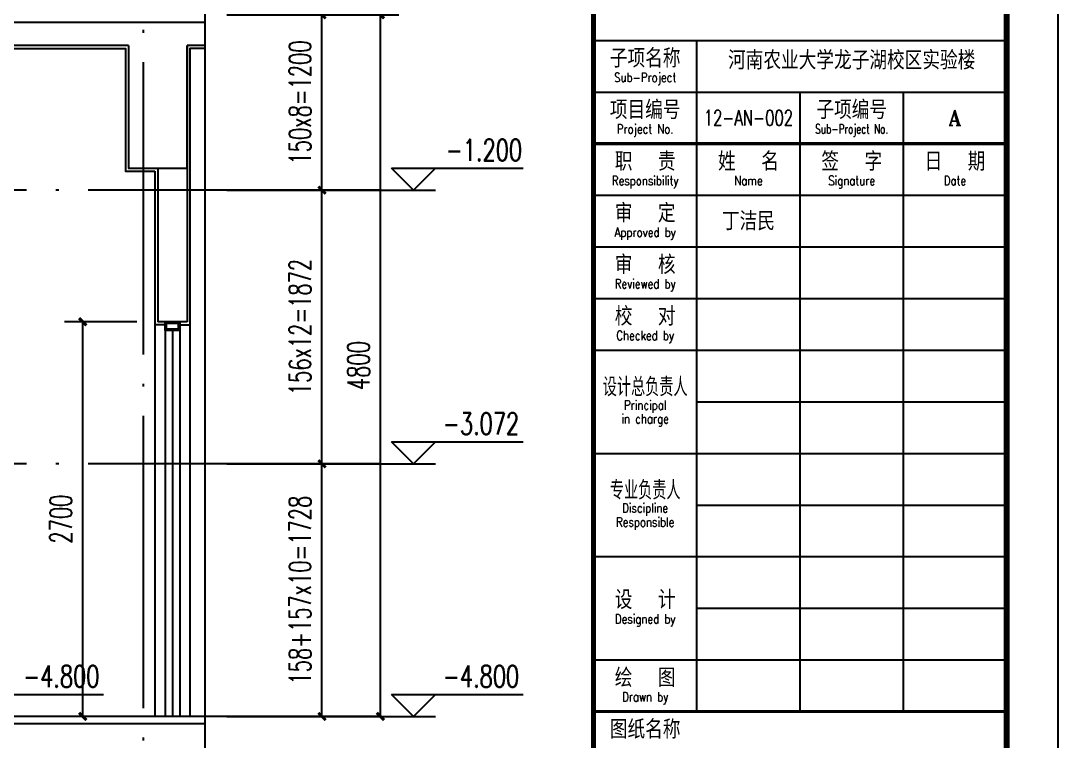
# Model space of a CAD drawing. Extents: x 239268 to 489116, y -316056 to -246175.
# Drawn here: x 453876 to 460972, y -270534 to -265605 of the extents above; entities that cross this region are included whole.
import ezdxf
from ezdxf.enums import TextEntityAlignment as Align

# ---------------------------------------------------------------- set-up
doc = ezdxf.new("R2010")
doc.units = 0
doc.header["$LTSCALE"] = 1000
doc.header["$MEASUREMENT"] = 0
doc.linetypes.add('DOTE', pattern=[2.42, 2, -0.2, 0.02, -0.2])
doc.layers.get('0').update_dxf_attribs({"linetype": 'CONTINUOUS'})
doc.layers.get('Defpoints').update_dxf_attribs({"color": 6, "linetype": 'CONTINUOUS'})
for name, color, linetype in [('A-墙线', 2, 'CONTINUOUS'), ('A-立面看线', 117, 'CONTINUOUS'), ('DIM_ELEV', 3, 'CONTINUOUS'), ('DIM_SYMB', 3, 'CONTINUOUS'), ('DOTE', 26, 'DOTE'), ('PUB_DIM', 3, 'CONTINUOUS'), ('PUB_TEXT', 7, 'CONTINUOUS'), ('WALL', 2, 'CONTINUOUS'), ('WINDOW', 4, 'CONTINUOUS'), ('图框', 85, 'CONTINUOUS'), ('看线1', 7, 'CONTINUOUS'), ('面层', 185, 'CONTINUOUS')]:
    doc.layers.add(name, color=color, linetype=linetype)
doc.styles.add('_TCH_DIM', font='SIMPLEX', dxfattribs={"bigfont": 'GBCBIG'})
doc.styles.add('DIM_FONT', font='SIMPLEX.shx', dxfattribs={"width": 0.65})
doc.styles.add('TKZ1_tjhts.shx', font='tjromant.shx', dxfattribs={"bigfont": 'tjhts.shx'})
doc.styles.add('TKZ2_tjkts.shx', font='tjromant.shx', dxfattribs={"bigfont": 'tjkts.shx'})
doc.dimstyles.new('DIMN50', dxfattribs={"dimscale": 0.5, "dimtxt": 300, "dimasz": 100, "dimexe": 250, "dimexo": 300, "dimgap": 150, "dimtad": 1, "dimdec": 0, "dimzin": 0, "dimdsep": 46, "dimtxsty": 'DIM_FONT', "dimblk": 'ARCHTICK', "dimcen": 0.09, "dimclrt": 7, "dimazin": 2, "dimtfac": 1, "dimtdec": 0, "dimtix": 1, "dimtmove": 2, "dimatfit": 3, "dimfxl": 0, "dimtolj": 1, "dimtzin": 0, "dimarcsym": 0})

# ---------------------------------------------------------------- blocks, each defined once
blk = doc.blocks.new('TJAD_TK_A0')
at = {"layer": '图框'}
for p, q in [((2162, -441.7), (2162, 399.3)), ((2072, -154.7), (2152, -154.7)), ((2092, -284.7), (2092, -154.7)), ((2072, -164.7), (2152, -164.7)), ((2112, -284.7), (2112, -164.7)), ((2132, -284.7), (2132, -164.7)), ((2072, -184.7), (2152, -184.7)), ((2072, -194.7), (2152, -194.7)), ((2072, -204.7), (2152, -204.7)), ((2072, -214.7), (2152, -214.7)), ((2092, -224.7), (2152, -224.7)), ((2072, -234.7), (2152, -234.7)), ((2092, -244.7), (2152, -244.7)), ((2072, -254.7), (2152, -254.7)), ((2092, -264.7), (2152, -264.7)), ((2072, -274.7), (2152, -274.7))]:
    blk.add_line(p, q, dxfattribs=at)
at = {"layer": '图框', "const_width": 1.2}
blk.add_lwpolyline([(2152, -431.7), (2152, 389.3), (998, 389.3), (998, -431.7)], close=True, dxfattribs=at)
at = {"layer": '图框'}
for points, const_width in [([(2072, 389.3), (2072, -431.7)], 1), ([(2072, -174.7), (2152, -174.7)], 0.6), ([(2072, -284.7), (2152, -284.7)], 0.6)]:
    blk.add_lwpolyline(points, dxfattribs=dict(at, const_width=const_width))
at = {"layer": '图框', "style": 'TKZ2_tjkts.shx'}
for s, p in [('子项名称', (2082, -158.16)), ('项目编号', (2082, -168.16)), ('子项编号', (2122, -168.16)), ('职  责', (2082, -178.16)), ('姓  名', (2102, -178.16)), ('签  字', (2122, -178.16)), ('日  期', (2142, -178.16)), ('审  定', (2082, -188.16)), ('审  核', (2082, -198.16)), ('校  对', (2082, -208.16)), ('设  计', (2082, -263.06)), ('绘  图', (2082, -278.16)), ('图纸名称', (2082, -288.16))]:
    blk.add_text(s, height=3.6, dxfattribs=at).set_placement(p, align=Align.MIDDLE_CENTER)
for s, height, width, p in [('Sub-Project', 1.8, 0.8, (2082, -161.86)), ('Project No.', 1.8, 0.8, (2082, -171.86)), ('Sub-Project No.', 1.8, 0.7, (2122, -171.86)), ('Responsibility', 1.8, 0.8, (2082, -181.86)), ('Name', 1.8, 0.8, (2102, -181.86)), ('Signature', 1.8, 0.8, (2122, -181.86)), ('Date', 1.8, 0.8, (2142, -181.86)), ('Approved by', 1.8, 0.8, (2082, -191.86)), ('Reviewed by', 1.8, 0.8, (2082, -201.86)), ('Checked by', 1.8, 0.8, (2082, -211.86)), ('设计总负责人', 3.6, 0.8, (2082, -221.83)), ('Principal', 1.8, 0.8, (2082, -225.35)), ('in charge', 1.8, 0.8, (2082, -228)), ('专业负责人', 3.6, 0.8, (2082, -241.83)), ('Discipline', 1.8, 0.8, (2082, -245.28)), ('Responsible', 1.8, 0.8, (2082, -248)), ('Designed by', 1.8, 0.8, (2082, -266.76)), ('Drawn by', 1.8, 0.8, (2082, -281.86))]:
    blk.add_text(s, height=height, dxfattribs=dict(at, width=width)).set_placement(p, align=Align.MIDDLE_CENTER)
blk = doc.blocks.new('_ArchTick')
at = {"color": 0, "linetype": 'ByBlock', "const_width": 0.4}
blk.add_lwpolyline([(-0.5, -0.5), (0.5, 0.5)], dxfattribs=at)
blk = doc.blocks.new('*D24')
at = {"layer": 'Defpoints', "color": 0}
for p in [(454299.7, -267664.2), (454818.5, -267664.2), (454818.5, -270364.2)]:
    blk.add_point(p, dxfattribs=at)
at = {"layer": 'PUB_DIM', "color": 0, "lineweight": -2}
for p, q in [((454668.5, -267664.2), (454174.7, -267664.2)), ((454299.7, -270364.2), (454299.7, -267664.2)), ((454668.5, -270364.2), (454174.7, -270364.2))]:
    blk.add_line(p, q, dxfattribs=at)
at = {"layer": 'PUB_DIM', "color": 0, "lineweight": -2, "xscale": 50, "yscale": 50, "zscale": 50}
for p, rotation in [((454299.7, -267664.2), 90), ((454299.7, -270364.2), 270)]:
    blk.add_blockref('_ArchTick', p, dxfattribs=dict(at, rotation=rotation))
at = {"layer": 'PUB_DIM', "color": 7, "insert": (454149.7, -269014.2), "char_height": 150, "attachment_point": 5, "rotation": 90, "style": 'DIM_FONT'}
blk.add_mtext('\\A1;2700', dxfattribs=at)
blk = doc.blocks.new('*D311')
at = {"layer": 'Defpoints', "color": 0}
for p in [(455135.7, -265564.2), (456335.7, -265564.2), (455135.7, -270364.2)]:
    blk.add_point(p, dxfattribs=at)
at = {"layer": 'PUB_DIM', "color": 0, "lineweight": -2}
for p, q in [((455285.7, -265564.2), (456460.7, -265564.2)), ((456335.7, -270364.2), (456335.7, -265564.2)), ((455285.7, -270364.2), (456460.7, -270364.2))]:
    blk.add_line(p, q, dxfattribs=at)
at = {"layer": 'PUB_DIM', "color": 0, "lineweight": -2, "xscale": 50, "yscale": 50, "zscale": 50}
for p, rotation in [((456335.7, -265564.2), 90), ((456335.7, -270364.2), 270)]:
    blk.add_blockref('_ArchTick', p, dxfattribs=dict(at, rotation=rotation))
at = {"layer": 'PUB_DIM', "color": 7, "insert": (456185.7, -267964.2), "char_height": 150, "attachment_point": 5, "rotation": 90, "style": 'DIM_FONT'}
blk.add_mtext('\\A1;4800', dxfattribs=at)
blk = doc.blocks.new('*D316')
at = {"layer": 'Defpoints', "color": 0}
for p in [(455135.7, -268636.2), (455935.7, -268636.2), (455135.7, -270364.2)]:
    blk.add_point(p, dxfattribs=at)
at = {"layer": 'PUB_DIM', "color": 0, "lineweight": -2}
for p, q in [((455285.7, -268636.2), (456060.7, -268636.2)), ((455935.7, -270364.2), (455935.7, -268636.2)), ((455285.7, -270364.2), (456060.7, -270364.2))]:
    blk.add_line(p, q, dxfattribs=at)
at = {"layer": 'PUB_DIM', "color": 0, "lineweight": -2, "xscale": 50, "yscale": 50, "zscale": 50}
for p, rotation in [((455935.7, -268636.2), 90), ((455935.7, -270364.2), 270)]:
    blk.add_blockref('_ArchTick', p, dxfattribs=dict(at, rotation=rotation))
at = {"layer": 'PUB_DIM', "color": 7, "insert": (455785.7, -269500.2), "char_height": 150, "attachment_point": 5, "rotation": 90, "style": 'DIM_FONT'}
blk.add_mtext('\\A1;158+157x10=1728', dxfattribs=at)
blk = doc.blocks.new('*D317')
at = {"layer": 'Defpoints', "color": 0}
for p in [(455135.7, -266764.2), (455935.7, -266764.2), (455135.7, -268636.2)]:
    blk.add_point(p, dxfattribs=at)
at = {"layer": 'PUB_DIM', "color": 0, "lineweight": -2}
for p, q in [((455285.7, -266764.2), (456060.7, -266764.2)), ((455935.7, -268636.2), (455935.7, -266764.2)), ((455285.7, -268636.2), (456060.7, -268636.2))]:
    blk.add_line(p, q, dxfattribs=at)
at = {"layer": 'PUB_DIM', "color": 0, "lineweight": -2, "xscale": 50, "yscale": 50, "zscale": 50}
for p, rotation in [((455935.7, -266764.2), 90), ((455935.7, -268636.2), 270)]:
    blk.add_blockref('_ArchTick', p, dxfattribs=dict(at, rotation=rotation))
at = {"layer": 'PUB_DIM', "color": 7, "insert": (455785.7, -267700.2), "char_height": 150, "attachment_point": 5, "rotation": 90, "style": 'DIM_FONT'}
blk.add_mtext('\\A1;156x12=1872', dxfattribs=at)
blk = doc.blocks.new('*D318')
at = {"layer": 'Defpoints', "color": 0}
for p in [(455135.7, -265564.2), (455935.7, -265564.2), (455135.7, -266764.2)]:
    blk.add_point(p, dxfattribs=at)
at = {"layer": 'PUB_DIM', "color": 0, "lineweight": -2}
for p, q in [((455285.7, -265564.2), (456060.7, -265564.2)), ((455935.7, -266764.2), (455935.7, -265564.2)), ((455285.7, -266764.2), (456060.7, -266764.2))]:
    blk.add_line(p, q, dxfattribs=at)
at = {"layer": 'PUB_DIM', "color": 0, "lineweight": -2, "xscale": 50, "yscale": 50, "zscale": 50}
for p, rotation in [((455935.7, -265564.2), 90), ((455935.7, -266764.2), 270)]:
    blk.add_blockref('_ArchTick', p, dxfattribs=dict(at, rotation=rotation))
at = {"layer": 'PUB_DIM', "color": 7, "insert": (455785.7, -266164.2), "char_height": 150, "attachment_point": 5, "rotation": 90, "style": 'DIM_FONT'}
blk.add_mtext('\\A1;150x8=1200', dxfattribs=at)

msp = doc.modelspace()

# ---------------------------------------------------------------- linework, layer by layer
at = {"layer": 'A-墙线'}
for p, q in [((455013.1, -265774.2), (455013.1, -266614.2)), ((454813.1, -266614.2), (454813.1, -267664.2))]:
    msp.add_line(p, q, dxfattribs=at)
msp.add_lwpolyline([(454613.1, -265774.2), (454613.1, -266614.2), (455013.1, -266614.2), (455013.1, -265774.2)], dxfattribs=at)
at = {"layer": 'A-立面看线'}
for p, q in [((454793.1, -267684.2), (454793.1, -270364.2)), ((455033.1, -267684.2), (455033.1, -270364.2))]:
    msp.add_line(p, q, dxfattribs=at)
at = {"layer": 'DIM_ELEV'}
for p, q in [((456562.4, -266764.2), (456412.4, -266614.2)), ((456412.4, -266614.2), (457312.4, -266614.2)), ((456562.4, -266764.2), (456712.4, -266614.2)), ((455701.3, -266764.2), (456712.4, -266764.2)), ((456562.4, -268636.2), (456412.4, -268486.2)), ((456412.4, -268486.2), (457312.4, -268486.2)), ((456562.4, -268636.2), (456712.4, -268486.2)), ((455701.3, -268636.2), (456712.4, -268636.2)), ((453541.6, -270214.2), (454441.6, -270214.2)), ((456562.4, -270364.2), (456412.4, -270214.2)), ((456412.4, -270214.2), (457312.4, -270214.2)), ((456562.4, -270364.2), (456712.4, -270214.2)), ((455701.3, -270364.2), (456712.4, -270364.2))]:
    msp.add_line(p, q, dxfattribs=at)
at = {"layer": 'DIM_SYMB'}
msp.add_lwpolyline([(455135.7, -248614.2), (455135.7, -259935.3), (455240.7, -259973.5), (455030.7, -260010.5), (455135.7, -260047.8), (455135.7, -271368.9)], dxfattribs=at)
at = {"layer": 'DOTE'}
for p, q in [((454713.1, -246528.2), (454713.1, -272168.9)), ((456335.7, -266764.2), (443635.1, -266764.2)), ((456335.7, -268636.2), (443635.1, -268636.2)), ((456335.7, -270364.2), (443635.1, -270364.2))]:
    msp.add_line(p, q, dxfattribs=at)
at = {"layer": 'WALL'}
for p, q in [((454613.1, -265774.2), (451763.1, -265774.2)), ((455135.7, -265774.2), (455013.1, -265774.2)), ((455013.1, -266614.2), (455013.1, -267664.2)), ((455013.1, -267664.2), (454813.1, -267664.2)), ((455135.7, -270414.2), (453293.1, -270414.2))]:
    msp.add_line(p, q, dxfattribs=at)
msp.add_lwpolyline([(451513.1, -265614.2), (455135.7, -265614.2)], dxfattribs=at)
at = {"layer": 'WINDOW', "linetype": 'Continuous'}
for p, q in [((454863.1, -267724.2), (454863.1, -270364.2)), ((454913.1, -267724.2), (454913.1, -270364.2)), ((454963.1, -267724.2), (454963.1, -270364.2))]:
    msp.add_line(p, q, dxfattribs=at)
at = {"layer": '图框', "color": 1}
msp.add_lwpolyline([(419864.8, -246528.2), (457793.2, -246528.2), (457793.2, -275521.9), (419864.8, -275521.9)], close=True, dxfattribs=at)
at = {"layer": '看线1'}
for points in [[(454863.1, -267664.2), (454963.1, -267664.2), (454963.1, -267724.2), (454863.1, -267724.2)], [(454873.1, -267674.2), (454953.1, -267674.2), (454953.1, -267714.2), (454873.1, -267714.2)]]:
    msp.add_lwpolyline(points, close=True, dxfattribs=at)
at = {"layer": '面层'}
for p, q in [((454793.1, -266634.2), (454793.1, -267684.2)), ((454863.1, -267684.2), (454793.1, -267684.2)), ((454963.1, -267684.2), (455033.1, -267684.2)), ((455135.7, -270364.2), (453343.1, -270364.2))]:
    msp.add_line(p, q, dxfattribs=at)
for points in [[(451783.1, -265794.2), (454593.1, -265794.2), (454593.1, -266634.2), (454793.1, -266634.2)], [(455135.7, -265794.2), (455033.1, -265794.2), (455033.1, -267684.2)]]:
    msp.add_lwpolyline(points, dxfattribs=at)

# ---------------------------------------------------------------- block references
at = {"layer": '图框', "xscale": 35.31510107015492, "yscale": 35.31510107015492, "zscale": 35.31510107015458}
msp.add_blockref('TJAD_TK_A0', (384620.3, -260276.3), dxfattribs=at)

# ---------------------------------------------------------------- texts
at = {"layer": 'PUB_TEXT', "style": '_TCH_DIM', "width": 0.705882}
for s, p in [('-1.200', (456782.4, -266564.2)), ('-3.072', (456762.4, -268436.2)), ('-4.800', (453891.6, -270164.2)), ('-4.800', (456762.4, -270164.2))]:
    msp.add_text(s, height=148.75, dxfattribs=at).set_placement(p)
at = {"layer": '图框', "color": 3, "style": 'TKZ1_tjhts.shx'}
for s, height, p in [('河南农业大学龙子湖校区实验楼', 127.134, (459558.9, -265875.3)), ('A', 105.9, (460265.2, -266269.4)), ('丁洁民', 127.13, (458852.6, -266975.7))]:
    msp.add_text(s, height=height, dxfattribs=at).set_placement(p, align=Align.MIDDLE_CENTER)
at = {"layer": '图框', "color": 3, "style": 'TKZ1_tjhts.shx', "width": 0.7}
msp.add_text('12-AN-002', height=105.95, dxfattribs=at).set_placement((458852.7, -266269.3), align=Align.MIDDLE_CENTER)

# ---------------------------------------------------------------- dimensions: what is measured, and where the dimension line sits
at = {"layer": 'PUB_DIM'}
for p1, p2, distance, picture, middle in [((455135.7, -270364.2), (455135.7, -265564.2), -1200, '*D311', (456185.7, -267964.2)), ((454818.5, -270364.2), (454818.5, -267664.2), 518.8, '*D24', (454149.7, -269014.2))]:
    dim = msp.add_aligned_dim(p1=p1, p2=p2, distance=distance, dimstyle='DIMN50', dxfattribs=at)
    dim.commit()
    dim.dimension.update_dxf_attribs({"geometry": picture, "text_midpoint": middle})
for p1, p2, text, picture, middle in [((455135.7, -266764.2), (455135.7, -265564.2), '150x8=1200', '*D318', (455785.7, -266164.2)), ((455135.7, -268636.2), (455135.7, -266764.2), '156x12=1872', '*D317', (455785.7, -267700.2)), ((455135.7, -270364.2), (455135.7, -268636.2), '158+157x10=1728', '*D316', (455785.7, -269500.2))]:
    dim = msp.add_aligned_dim(p1=p1, p2=p2, distance=-800, text=text, dimstyle='DIMN50', dxfattribs=at)
    dim.commit()
    dim.dimension.update_dxf_attribs({"geometry": picture, "text_midpoint": middle})

doc.saveas('drawing.dxf')
